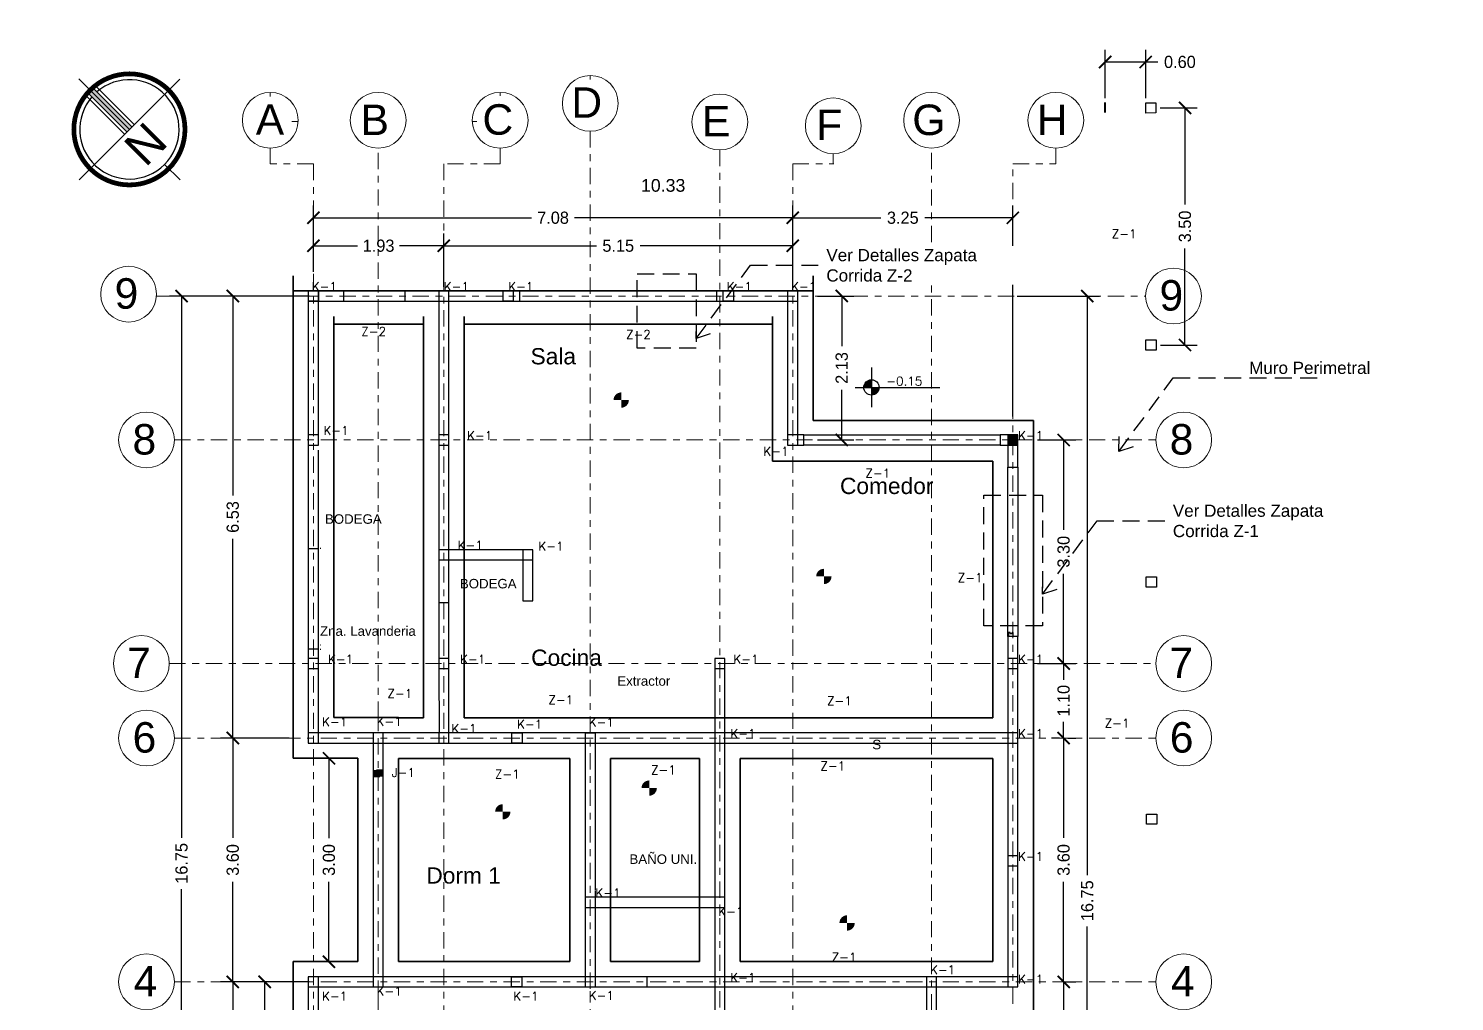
# Model space of a CAD drawing. Header units: millimetres. Extents: x -9559 to 23034, y -7226 to 22400.
# Drawn here: x 145.32 to 166.37, y -36.6 to -22.24 of the extents above; entities that cross this region are included whole.
import ezdxf

# ---------------------------------------------------------------- set-up
doc = ezdxf.new("R2010")
doc.units = ezdxf.units.MM
doc.header["$LTSCALE"] = 0.02
for name, pattern in [('0', [0]), ('ACAD_ISO10W100', [18, 12, -3, 0, -3]), ('DASHED2', [0.375, 0.25, -0.125])]:
    doc.linetypes.add(name, pattern=pattern)
doc.layers.add('ES-castillos en cimentacion', color=251, linetype='Continuous', lineweight=25, transparency=0.1)
doc.layers.add('IH-PLANO BASE', color=250, linetype='DASHED2', lineweight=5, transparency=0.55)
for name, color, linetype, lineweight in [('ES-JAMBAS', 252, 'Continuous', 30), ('ES-LOSA SOLIDA', 255, '0', 25), ('ES-PLANTA ESTRUCTURAL', 252, 'Continuous', 30), ('ES-ZAPATAS AISLADA Z-1', 251, 'Continuous', 35), ('G-ANNO-TEXT', 250, 'Continuous', 9), ('S-GRID', 253, 'ACAD_ISO10W100', 5), ('S-GRID-IDEN', 253, 'Continuous', 9), ('TT-Terreno', 250, 'Continuous', 40)]:
    doc.layers.add(name, color=color, linetype=linetype, lineweight=lineweight)
doc.styles.add('Arial_1', font='arial.ttf', dxfattribs={"height": 0.1875})
doc.styles.add('Arial_3', font='arial.ttf', dxfattribs={"height": 0.18})
doc.styles.add('Arial_4', font='arial.ttf', dxfattribs={"height": 0.105})
doc.styles.add('Arial_5', font='arial.ttf', dxfattribs={"height": 0.003})
doc.styles.add('ATT', font='romans.shx')
doc.styles.add('CUADROS', font='arial.ttf')
doc.styles.get("Standard").update_dxf_attribs({"font": 'GOTHIC.TTF'})
doc.dimstyles.get("Standard").update_dxf_attribs({"dimtxt": 0.18, "dimasz": 0.18, "dimexe": 0.18, "dimexo": 0.0625, "dimgap": 0.09, "dimtad": 0, "dimzin": 3, "dimdsep": 46, "dimtxsty": 'Standard', "dimblk": 'ARCHTICK', "dimcen": 0.09, "dimadec": 0, "dimazin": 0, "dimtfac": 1, "dimtofl": 0, "dimtmove": 0, "dimatfit": 3, "dimldrblk": 'ARCHTICK', "dimfxl": 1, "dimtolj": 1, "dimtzin": 0, "dimarcsym": 0})

# ---------------------------------------------------------------- blocks, each defined once
blk = doc.blocks.new('Jamba')
at = {"layer": 'IH-PLANO BASE', "transparency": 33554687}
h = blk.add_hatch(color=256, dxfattribs=at)
h.dxf.hatch_style = 1
h.paths.add_polyline_path([(-0.051, -0.075), (0.049, -0.075), (0.049, 0.075), (-0.051, 0.075)])
at = {"layer": 'IH-PLANO BASE'}
blk.add_lwpolyline([(0.049, 0.075), (-0.051, 0.075), (-0.051, -0.075), (0.049, -0.075)], close=True, dxfattribs=at)
blk = doc.blocks.new('*U404')
at = {"layer": 'ES-LOSA SOLIDA', "true_color": 0x000000, "transparency": 33554521}
h = blk.add_hatch(dxfattribs=at)
h.set_pattern_fill('ANSI32', color=18, scale=5, angle=89.9268)
h.set_pattern_definition([(134.927, (-188.54, 98.157), (-33.719, -33.633), []), (134.927, (-188.513, 120.61), (-33.719, -33.633), [])])
h.paths.add_polyline_path([(0.151, -0.15), (0.151, 0), (0, 0), (0, -0.15)])
at = {"layer": 'ES-LOSA SOLIDA'}
blk.add_lwpolyline([(0, -0.15), (0, 0), (0.151, 0), (0.151, -0.15)], close=True, dxfattribs=at)
blk = doc.blocks.new('*U405')
at = {"layer": 'ES-LOSA SOLIDA', "color": 0, "linetype": 'ByBlock', "lineweight": -2, "transparency": 16777216, "rotation": 270.0732373568949}
for p in [(-98.889, -188.668), (-98.885, -192.168), (-98.88, -195.668), (-98.876, -199.168), (-98.871, -202.668), (-98.867, -206.168), (-98.862, -209.668)]:
    blk.add_blockref('*U404', p, dxfattribs=at)
blk = doc.blocks.new('_ArchTick')
at = {"color": 0, "linetype": 'ByBlock', "const_width": 0.15}
blk.add_lwpolyline([(-0.5, -0.5), (0.5, 0.5)], dxfattribs=at)
blk = doc.blocks.new('*D406')
at = {"layer": 'ES-LOSA SOLIDA', "color": 0, "lineweight": -2, "transparency": 16777216}
for p, q in [((149.526, -25.829), (149.526, -24.852)), ((149.526, -25.032), (152.744, -25.032)), ((156.601, -25.032), (153.383, -25.032)), ((156.601, -25.829), (156.601, -24.852))]:
    blk.add_line(p, q, dxfattribs=at)
at = {"layer": 'ES-LOSA SOLIDA', "color": 0, "lineweight": -2, "transparency": 16777216, "xscale": 0.18, "yscale": 0.18, "zscale": 0.18, "rotation": 180}
blk.add_blockref('_ArchTick', (149.526, -25.032), dxfattribs=at)
at = {"layer": 'ES-LOSA SOLIDA', "color": 0, "lineweight": -2, "transparency": 16777216, "xscale": 0.18, "yscale": 0.18, "zscale": 0.18}
blk.add_blockref('_ArchTick', (156.601, -25.032), dxfattribs=at)
at = {"layer": 'ES-LOSA SOLIDA', "color": 0, "transparency": 16777216, "insert": (153.064, -25.032), "char_height": 0.18, "attachment_point": 5}
blk.add_mtext('\\A1;7.08', dxfattribs=at)
blk = doc.blocks.new('*D407')
at = {"layer": 'ES-LOSA SOLIDA', "color": 0, "lineweight": -2, "transparency": 16777216}
for p, q in [((156.601, -26.049), (156.601, -24.852)), ((156.601, -25.032), (157.903, -25.032)), ((159.851, -25.032), (158.549, -25.032)), ((159.851, -27.964), (159.851, -24.852))]:
    blk.add_line(p, q, dxfattribs=at)
at = {"layer": 'ES-LOSA SOLIDA', "color": 0, "lineweight": -2, "transparency": 16777216, "xscale": 0.18, "yscale": 0.18, "zscale": 0.18, "rotation": 180}
blk.add_blockref('_ArchTick', (156.601, -25.032), dxfattribs=at)
at = {"layer": 'ES-LOSA SOLIDA', "color": 0, "lineweight": -2, "transparency": 16777216, "xscale": 0.18, "yscale": 0.18, "zscale": 0.18}
blk.add_blockref('_ArchTick', (159.851, -25.032), dxfattribs=at)
at = {"layer": 'ES-LOSA SOLIDA', "color": 0, "transparency": 16777216, "insert": (158.226, -25.032), "char_height": 0.18, "attachment_point": 5}
blk.add_mtext('\\A1;3.25', dxfattribs=at)
blk = doc.blocks.new('*D408')
at = {"layer": 'ES-LOSA SOLIDA', "color": 0, "lineweight": -2, "transparency": 16777216}
for p, q in [((149.526, -25.829), (149.526, -25.265)), ((149.526, -25.445), (150.178, -25.445)), ((151.451, -25.445), (150.799, -25.445)), ((151.451, -26.049), (151.451, -25.265))]:
    blk.add_line(p, q, dxfattribs=at)
at = {"layer": 'ES-LOSA SOLIDA', "color": 0, "lineweight": -2, "transparency": 16777216, "xscale": 0.18, "yscale": 0.18, "zscale": 0.18, "rotation": 180}
blk.add_blockref('_ArchTick', (149.526, -25.445), dxfattribs=at)
at = {"layer": 'ES-LOSA SOLIDA', "color": 0, "lineweight": -2, "transparency": 16777216, "xscale": 0.18, "yscale": 0.18, "zscale": 0.18}
blk.add_blockref('_ArchTick', (151.451, -25.445), dxfattribs=at)
at = {"layer": 'ES-LOSA SOLIDA', "color": 0, "transparency": 16777216, "insert": (150.489, -25.445), "char_height": 0.18, "attachment_point": 5}
blk.add_mtext('\\A1;1.93', dxfattribs=at)
blk = doc.blocks.new('*D409')
at = {"layer": 'ES-LOSA SOLIDA', "color": 0, "lineweight": -2, "transparency": 16777216}
for p, q in [((151.451, -25.829), (151.451, -25.265)), ((151.451, -25.445), (153.704, -25.445)), ((156.601, -25.445), (154.349, -25.445)), ((156.601, -25.829), (156.601, -25.265))]:
    blk.add_line(p, q, dxfattribs=at)
at = {"layer": 'ES-LOSA SOLIDA', "color": 0, "lineweight": -2, "transparency": 16777216, "xscale": 0.18, "yscale": 0.18, "zscale": 0.18, "rotation": 180}
blk.add_blockref('_ArchTick', (151.451, -25.445), dxfattribs=at)
at = {"layer": 'ES-LOSA SOLIDA', "color": 0, "lineweight": -2, "transparency": 16777216, "xscale": 0.18, "yscale": 0.18, "zscale": 0.18}
blk.add_blockref('_ArchTick', (156.601, -25.445), dxfattribs=at)
at = {"layer": 'ES-LOSA SOLIDA', "color": 0, "transparency": 16777216, "insert": (154.026, -25.445), "char_height": 0.18, "attachment_point": 5}
blk.add_mtext('\\A1;5.15', dxfattribs=at)
blk = doc.blocks.new('*D410')
at = {"layer": 'ES-LOSA SOLIDA', "color": 0, "lineweight": -2, "transparency": 16777216}
for p, q in [((156.966, -26.187), (157.505, -26.187)), ((157.325, -26.187), (157.325, -26.925)), ((157.325, -28.312), (157.325, -27.574)), ((156.966, -28.312), (157.505, -28.312))]:
    blk.add_line(p, q, dxfattribs=at)
at = {"layer": 'ES-LOSA SOLIDA', "color": 0, "lineweight": -2, "transparency": 16777216, "xscale": 0.18, "yscale": 0.18, "zscale": 0.18}
for p, rotation in [((157.325, -26.187), 90), ((157.325, -28.312), 270)]:
    blk.add_blockref('_ArchTick', p, dxfattribs=dict(at, rotation=rotation))
at = {"layer": 'ES-LOSA SOLIDA', "color": 0, "transparency": 16777216, "insert": (157.325, -27.249), "char_height": 0.18, "attachment_point": 5, "rotation": 90}
blk.add_mtext('\\A1;2.13', dxfattribs=at)
blk = doc.blocks.new('*D411')
at = {"layer": 'ES-LOSA SOLIDA', "color": 0, "lineweight": -2, "transparency": 16777216}
for p, q in [((149.464, -26.187), (147.401, -26.187)), ((147.581, -26.187), (147.581, -34.183)), ((147.581, -42.937), (147.581, -34.941)), ((149.464, -42.937), (147.401, -42.937))]:
    blk.add_line(p, q, dxfattribs=at)
at = {"layer": 'ES-LOSA SOLIDA', "color": 0, "lineweight": -2, "transparency": 16777216, "xscale": 0.18, "yscale": 0.18, "zscale": 0.18}
for p, rotation in [((147.581, -26.187), 90), ((147.581, -42.937), 270)]:
    blk.add_blockref('_ArchTick', p, dxfattribs=dict(at, rotation=rotation))
at = {"layer": 'ES-LOSA SOLIDA', "color": 0, "transparency": 16777216, "insert": (147.581, -34.562), "char_height": 0.18, "attachment_point": 5, "rotation": 90}
blk.add_mtext('\\A1;16.75', dxfattribs=at)
blk = doc.blocks.new('*D412')
at = {"layer": 'ES-LOSA SOLIDA', "color": 0, "lineweight": -2, "transparency": 16777216}
for p, q in [((149.167, -26.187), (148.157, -26.187)), ((148.337, -26.187), (148.337, -29.13)), ((148.337, -32.712), (148.337, -29.769)), ((149.167, -32.712), (148.157, -32.712))]:
    blk.add_line(p, q, dxfattribs=at)
at = {"layer": 'ES-LOSA SOLIDA', "color": 0, "lineweight": -2, "transparency": 16777216, "xscale": 0.18, "yscale": 0.18, "zscale": 0.18}
for p, rotation in [((148.337, -26.187), 90), ((148.337, -32.712), 270)]:
    blk.add_blockref('_ArchTick', p, dxfattribs=dict(at, rotation=rotation))
at = {"layer": 'ES-LOSA SOLIDA', "color": 0, "transparency": 16777216, "insert": (148.337, -29.449), "char_height": 0.18, "attachment_point": 5, "rotation": 90}
blk.add_mtext('\\A1;6.53', dxfattribs=at)
blk = doc.blocks.new('*D413')
at = {"layer": 'ES-LOSA SOLIDA', "color": 0, "lineweight": -2, "transparency": 16777216}
for p, q in [((149.167, -32.712), (148.157, -32.712)), ((148.337, -32.712), (148.337, -34.187)), ((148.337, -36.312), (148.337, -34.837)), ((149.464, -36.312), (148.157, -36.312))]:
    blk.add_line(p, q, dxfattribs=at)
at = {"layer": 'ES-LOSA SOLIDA', "color": 0, "lineweight": -2, "transparency": 16777216, "xscale": 0.18, "yscale": 0.18, "zscale": 0.18}
for p, rotation in [((148.337, -32.712), 90), ((148.337, -36.312), 270)]:
    blk.add_blockref('_ArchTick', p, dxfattribs=dict(at, rotation=rotation))
at = {"layer": 'ES-LOSA SOLIDA', "color": 0, "transparency": 16777216, "insert": (148.337, -34.512), "char_height": 0.18, "attachment_point": 5, "rotation": 90}
blk.add_mtext('\\A1;3.60', dxfattribs=at)
blk = doc.blocks.new('*D414')
at = {"layer": 'ES-LOSA SOLIDA', "color": 0, "lineweight": -2, "transparency": 16777216}
for p, q in [((149.164, -36.312), (148.157, -36.312)), ((148.337, -36.312), (148.337, -38.788)), ((148.337, -41.912), (148.337, -39.436)), ((149.164, -41.912), (148.157, -41.912))]:
    blk.add_line(p, q, dxfattribs=at)
at = {"layer": 'ES-LOSA SOLIDA', "color": 0, "lineweight": -2, "transparency": 16777216, "xscale": 0.18, "yscale": 0.18, "zscale": 0.18}
for p, rotation in [((148.337, -36.312), 90), ((148.337, -41.912), 270)]:
    blk.add_blockref('_ArchTick', p, dxfattribs=dict(at, rotation=rotation))
at = {"layer": 'ES-LOSA SOLIDA', "color": 0, "transparency": 16777216, "insert": (148.337, -39.112), "char_height": 0.18, "attachment_point": 5, "rotation": 90}
blk.add_mtext('\\A1;5.60', dxfattribs=at)
blk = doc.blocks.new('*D415')
at = {"layer": 'ES-LOSA SOLIDA', "color": 0, "lineweight": -2, "transparency": 16777216}
for p, q in [((149.164, -36.312), (148.627, -36.312)), ((148.807, -36.312), (148.807, -37.1)), ((148.807, -38.537), (148.807, -37.749)), ((149.164, -38.537), (148.627, -38.537))]:
    blk.add_line(p, q, dxfattribs=at)
at = {"layer": 'ES-LOSA SOLIDA', "color": 0, "lineweight": -2, "transparency": 16777216, "xscale": 0.18, "yscale": 0.18, "zscale": 0.18}
for p, rotation in [((148.807, -36.312), 90), ((148.807, -38.537), 270)]:
    blk.add_blockref('_ArchTick', p, dxfattribs=dict(at, rotation=rotation))
at = {"layer": 'ES-LOSA SOLIDA', "color": 0, "transparency": 16777216, "insert": (148.807, -37.424), "char_height": 0.18, "attachment_point": 5, "rotation": 90}
blk.add_mtext('\\A1;2.23', dxfattribs=at)
blk = doc.blocks.new('*D417')
at = {"layer": 'ES-LOSA SOLIDA', "color": 0, "lineweight": -2, "transparency": 16777216}
for p, q in [((150.121, -33.011), (149.576, -33.011)), ((149.756, -33.011), (149.756, -34.188)), ((149.756, -36.013), (149.756, -34.837)), ((150.121, -36.013), (149.576, -36.013))]:
    blk.add_line(p, q, dxfattribs=at)
at = {"layer": 'ES-LOSA SOLIDA', "color": 0, "lineweight": -2, "transparency": 16777216, "xscale": 0.18, "yscale": 0.18, "zscale": 0.18}
for p, rotation in [((149.756, -33.011), 90), ((149.756, -36.013), 270)]:
    blk.add_blockref('_ArchTick', p, dxfattribs=dict(at, rotation=rotation))
at = {"layer": 'ES-LOSA SOLIDA', "color": 0, "transparency": 16777216, "insert": (149.756, -34.512), "char_height": 0.18, "attachment_point": 5, "rotation": 90}
blk.add_mtext('\\A1;3.00', dxfattribs=at)
blk = doc.blocks.new('*D418')
at = {"layer": 'ES-LOSA SOLIDA', "color": 0, "lineweight": -2, "transparency": 16777216}
for p, q in [((159.914, -26.187), (161.129, -26.187)), ((160.949, -26.187), (160.949, -34.735)), ((160.949, -42.937), (160.949, -35.494)), ((159.914, -42.937), (161.129, -42.937))]:
    blk.add_line(p, q, dxfattribs=at)
at = {"layer": 'ES-LOSA SOLIDA', "color": 0, "lineweight": -2, "transparency": 16777216, "xscale": 0.18, "yscale": 0.18, "zscale": 0.18}
for p, rotation in [((160.949, -26.187), 90), ((160.949, -42.937), 270)]:
    blk.add_blockref('_ArchTick', p, dxfattribs=dict(at, rotation=rotation))
at = {"layer": 'ES-LOSA SOLIDA', "color": 0, "transparency": 16777216, "insert": (160.949, -35.114), "char_height": 0.18, "attachment_point": 5, "rotation": 90}
blk.add_mtext('\\A1;16.75', dxfattribs=at)
blk = doc.blocks.new('*D419')
at = {"layer": 'ES-LOSA SOLIDA', "color": 0, "lineweight": -2, "transparency": 16777216}
for p, q in [((160.215, -28.312), (160.78, -28.312)), ((160.6, -28.312), (160.6, -29.637)), ((160.6, -31.612), (160.6, -30.287)), ((160.215, -31.612), (160.78, -31.612))]:
    blk.add_line(p, q, dxfattribs=at)
at = {"layer": 'ES-LOSA SOLIDA', "color": 0, "lineweight": -2, "transparency": 16777216, "xscale": 0.18, "yscale": 0.18, "zscale": 0.18}
for p, rotation in [((160.6, -28.312), 90), ((160.6, -31.612), 270)]:
    blk.add_blockref('_ArchTick', p, dxfattribs=dict(at, rotation=rotation))
at = {"layer": 'ES-LOSA SOLIDA', "color": 0, "transparency": 16777216, "insert": (160.6, -29.962), "char_height": 0.18, "attachment_point": 5, "rotation": 90}
blk.add_mtext('\\A1;3.30', dxfattribs=at)
blk = doc.blocks.new('*D420')
at = {"layer": 'ES-LOSA SOLIDA', "color": 0, "lineweight": -2, "transparency": 16777216}
for p, q in [((160.215, -31.612), (160.78, -31.612)), ((160.6, -31.612), (160.6, -31.851)), ((160.6, -32.712), (160.6, -32.473)), ((160.663, -32.712), (160.78, -32.712))]:
    blk.add_line(p, q, dxfattribs=at)
at = {"layer": 'ES-LOSA SOLIDA', "color": 0, "lineweight": -2, "transparency": 16777216, "xscale": 0.18, "yscale": 0.18, "zscale": 0.18}
for p, rotation in [((160.6, -31.612), 90), ((160.6, -32.712), 270)]:
    blk.add_blockref('_ArchTick', p, dxfattribs=dict(at, rotation=rotation))
at = {"layer": 'ES-LOSA SOLIDA', "color": 0, "transparency": 16777216, "insert": (160.6, -32.162), "char_height": 0.18, "attachment_point": 5, "rotation": 90}
blk.add_mtext('\\A1;1.10', dxfattribs=at)
blk = doc.blocks.new('*D421')
at = {"layer": 'ES-LOSA SOLIDA', "color": 0, "lineweight": -2, "transparency": 16777216}
for p, q in [((160.538, -32.712), (160.42, -32.712)), ((160.6, -32.712), (160.6, -34.187)), ((160.6, -36.312), (160.6, -34.837)), ((160.615, -36.312), (160.78, -36.312))]:
    blk.add_line(p, q, dxfattribs=at)
at = {"layer": 'ES-LOSA SOLIDA', "color": 0, "lineweight": -2, "transparency": 16777216, "xscale": 0.18, "yscale": 0.18, "zscale": 0.18}
for p, rotation in [((160.6, -32.712), 90), ((160.6, -36.312), 270)]:
    blk.add_blockref('_ArchTick', p, dxfattribs=dict(at, rotation=rotation))
at = {"layer": 'ES-LOSA SOLIDA', "color": 0, "transparency": 16777216, "insert": (160.6, -34.512), "char_height": 0.18, "attachment_point": 5, "rotation": 90}
blk.add_mtext('\\A1;3.60', dxfattribs=at)
blk = doc.blocks.new('*D422')
at = {"layer": 'ES-LOSA SOLIDA', "color": 0, "lineweight": -2, "transparency": 16777216}
for p, q in [((160.6, -36.312), (160.6, -37.1)), ((160.615, -36.312), (160.78, -36.312)), ((160.6, -38.537), (160.6, -37.749)), ((160.538, -38.537), (160.42, -38.537))]:
    blk.add_line(p, q, dxfattribs=at)
at = {"layer": 'ES-LOSA SOLIDA', "color": 0, "lineweight": -2, "transparency": 16777216, "xscale": 0.18, "yscale": 0.18, "zscale": 0.18}
for p, rotation in [((160.6, -36.312), 90), ((160.6, -38.537), 270)]:
    blk.add_blockref('_ArchTick', p, dxfattribs=dict(at, rotation=rotation))
at = {"layer": 'ES-LOSA SOLIDA', "color": 0, "transparency": 16777216, "insert": (160.6, -37.424), "char_height": 0.18, "attachment_point": 5, "rotation": 90}
blk.add_mtext('\\A1;2.23', dxfattribs=at)
blk = doc.blocks.new('*D428')
at = {"layer": 'ES-LOSA SOLIDA', "color": 0, "lineweight": -2, "transparency": 16777216}
for p, q in [((161.213, -23.267), (161.213, -22.552)), ((161.811, -23.266), (161.811, -22.552)), ((161.213, -22.732), (161.811, -22.732)), ((161.811, -22.732), (161.991, -22.732))]:
    blk.add_line(p, q, dxfattribs=at)
at = {"layer": 'ES-LOSA SOLIDA', "color": 0, "lineweight": -2, "transparency": 16777216, "xscale": 0.18, "yscale": 0.18, "zscale": 0.18, "rotation": 180}
blk.add_blockref('_ArchTick', (161.213, -22.732), dxfattribs=at)
at = {"layer": 'ES-LOSA SOLIDA', "color": 0, "lineweight": -2, "transparency": 16777216, "xscale": 0.18, "yscale": 0.18, "zscale": 0.18}
blk.add_blockref('_ArchTick', (161.811, -22.732), dxfattribs=at)
at = {"layer": 'ES-LOSA SOLIDA', "color": 0, "transparency": 16777216, "insert": (162.316, -22.732), "char_height": 0.18, "attachment_point": 5}
blk.add_mtext('\\A1;0.60', dxfattribs=at)
blk = doc.blocks.new('*D429')
at = {"layer": 'ES-LOSA SOLIDA', "color": 0, "lineweight": -2, "transparency": 16777216}
for p, q in [((162.023, -23.41), (162.571, -23.41)), ((162.391, -23.41), (162.391, -24.836)), ((162.391, -26.91), (162.391, -25.485)), ((162.028, -26.91), (162.571, -26.91))]:
    blk.add_line(p, q, dxfattribs=at)
at = {"layer": 'ES-LOSA SOLIDA', "color": 0, "lineweight": -2, "transparency": 16777216, "xscale": 0.18, "yscale": 0.18, "zscale": 0.18}
for p, rotation in [((162.391, -23.41), 90), ((162.391, -26.91), 270)]:
    blk.add_blockref('_ArchTick', p, dxfattribs=dict(at, rotation=rotation))
at = {"layer": 'ES-LOSA SOLIDA', "color": 0, "transparency": 16777216, "insert": (162.391, -25.16), "char_height": 0.18, "attachment_point": 5, "rotation": 90}
blk.add_mtext('\\A1;3.50', dxfattribs=at)
blk = doc.blocks.new('A$C3F057A20')
for p, q in [((1.312, 2.641), (1.312, 1.32)), ((1.186, 2.338), (1.186, 1.32)), ((1.247, 2.301), (1.247, 1.32)), ((1.377, 2.301), (1.377, 1.32)), ((1.437, 2.338), (1.437, 1.32)), ((0, 1.32), (2.623, 1.32)), ((1.312, 0.404), (1.312, 0))]:
    blk.add_line(p, q)
at = {"const_width": 0.0875}
blk.add_lwpolyline([(0.287, 1.32, 1), (2.337, 1.32, 1)], format="xyb", close=True, dxfattribs=at)
blk.add_arc((1.312, 1.32), 0.916, 94.0608, 85.9392)
blk.add_solid([(1.247, 1.32), (1.377, 1.32), (1.247, 2.301), (1.377, 2.301)])
at = {"ltscale": 0.2, "insert": (1.016, 1.231), "char_height": 0.625, "attachment_point": 1, "style": 'CUADROS'}
blk.add_mtext_dynamic_manual_height_columns('N', width=0.76887, gutter_width=3.125, heights=[0], dxfattribs=at)

msp = doc.modelspace()

# ---------------------------------------------------------------- hatches: boundary and pattern name
at = {"layer": 'ES-castillos en cimentacion'}
msp.add_hatch(color=256, dxfattribs=at).paths.add_polyline_path([(159.776, -28.387), (159.926, -28.387), (159.926, -28.237), (159.776, -28.237), (159.776, -28.366)])
at = {"layer": 'ES-JAMBAS', "true_color": 0x000000, "transparency": 33554687}
h = msp.add_hatch(color=18, dxfattribs=at)
h.dxf.hatch_style = 1
h.paths.add_polyline_path([(157.764, -27.48), (157.764, -27.423, 0.414214), (157.651, -27.536), (157.707, -27.536, -0.414214)])
h.paths.add_polyline_path([(157.764, -27.536), (157.764, -27.48, 0.414214), (157.707, -27.536)], flags=17)
h.paths.add_polyline_path([(157.82, -27.536), (157.764, -27.536), (157.764, -27.593, 0.414214)], flags=17)
h.paths.add_polyline_path([(157.877, -27.536), (157.82, -27.536, -0.414214), (157.764, -27.593), (157.764, -27.649, 0.414214)])
h = msp.add_hatch(color=18, dxfattribs=at)
h.dxf.hatch_style = 1
h.paths.add_polyline_path([(154.07, -27.666), (154.07, -27.61, 0.414214), (153.957, -27.723), (154.013, -27.723, -0.414214)])
h.paths.add_polyline_path([(154.07, -27.666, 0.414214), (154.013, -27.723), (154.07, -27.723)], flags=17)
h.paths.add_polyline_path([(154.126, -27.723), (154.07, -27.723), (154.07, -27.779, 0.414214)], flags=17)
h.paths.add_polyline_path([(154.183, -27.723), (154.126, -27.723, -0.414214), (154.07, -27.779), (154.07, -27.836, 0.414214)])
h = msp.add_hatch(color=18, dxfattribs=at)
h.dxf.hatch_style = 1
h.paths.add_polyline_path([(157.061, -30.271), (157.061, -30.214, 0.414214), (156.948, -30.327), (157.004, -30.327, -0.414214)])
h.paths.add_polyline_path([(157.061, -30.271, 0.414214), (157.004, -30.327), (157.061, -30.327)], flags=17)
h.paths.add_polyline_path([(157.117, -30.327), (157.061, -30.327), (157.061, -30.383, 0.414214)], flags=17)
h.paths.add_polyline_path([(157.174, -30.327), (157.117, -30.327, -0.414214), (157.061, -30.383), (157.061, -30.44, 0.414214)])
h = msp.add_hatch(color=18, dxfattribs=at)
h.dxf.hatch_style = 1
h.paths.add_polyline_path([(154.483, -33.395), (154.483, -33.338, 0.414214), (154.37, -33.451), (154.426, -33.451, -0.414214)])
h.paths.add_polyline_path([(154.483, -33.395, 0.414214), (154.426, -33.451), (154.483, -33.451)], flags=17)
h.paths.add_polyline_path([(154.539, -33.451), (154.483, -33.451), (154.483, -33.508, 0.414214)], flags=17)
h.paths.add_polyline_path([(154.596, -33.451), (154.539, -33.451, -0.414214), (154.483, -33.508), (154.483, -33.564, 0.414214)])
h = msp.add_hatch(color=18, dxfattribs=at)
h.dxf.hatch_style = 1
h.paths.add_polyline_path([(152.322, -33.744), (152.322, -33.688, 0.414214), (152.209, -33.801), (152.266, -33.801, -0.414214)])
h.paths.add_polyline_path([(152.322, -33.744, 0.414214), (152.266, -33.801), (152.322, -33.801)], flags=17)
h.paths.add_polyline_path([(152.379, -33.801), (152.322, -33.801), (152.322, -33.857, 0.414214)], flags=17)
h.paths.add_polyline_path([(152.435, -33.801), (152.379, -33.801, -0.414214), (152.322, -33.857), (152.322, -33.914, 0.414214)])
h = msp.add_hatch(color=18, dxfattribs=at)
h.dxf.hatch_style = 1
h.paths.add_polyline_path([(157.404, -35.386), (157.404, -35.329, 0.414214), (157.291, -35.442), (157.348, -35.442, -0.414214)])
h.paths.add_polyline_path([(157.404, -35.386, 0.414214), (157.348, -35.442), (157.404, -35.442)], flags=17)
h.paths.add_polyline_path([(157.461, -35.442), (157.404, -35.442), (157.404, -35.499, 0.414214)], flags=17)
h.paths.add_polyline_path([(157.517, -35.442), (157.461, -35.442, -0.414214), (157.404, -35.499), (157.404, -35.555, 0.414214)])

# ---------------------------------------------------------------- linework, layer by layer
at = {"linetype": 'DASHED2', "lineweight": 30, "ltscale": 50}
for p, q in [((155.979, -25.733), (158.225, -25.733)), ((162.218, -27.397), (164.465, -27.397)), ((161.093, -29.506), (163.339, -29.506))]:
    msp.add_line(p, q, dxfattribs=at)
for points in [[(154.307, -25.861), (155.175, -25.861), (155.175, -26.955), (154.307, -26.955)], [(159.421, -29.126), (160.289, -29.126), (160.289, -31.054), (159.421, -31.054)]]:
    msp.add_lwpolyline(points, close=True, dxfattribs=at)
at = {"layer": 'ES-castillos en cimentacion'}
for p, q in [((149.601, -26.112), (149.451, -26.112)), ((149.451, -26.112), (149.451, -26.262)), ((149.451, -26.262), (149.601, -26.262)), ((149.601, -26.262), (149.601, -26.112)), ((151.526, -26.112), (151.376, -26.112)), ((151.376, -26.112), (151.376, -26.262)), ((151.376, -26.262), (151.526, -26.262)), ((151.526, -26.262), (151.526, -26.112)), ((156.676, -26.112), (156.526, -26.112)), ((156.526, -26.112), (156.526, -26.262)), ((156.526, -26.262), (156.676, -26.262)), ((156.676, -26.262), (156.676, -26.112)), ((157.764, -27.243), (157.764, -27.828)), ((157.523, -27.536), (158.775, -27.536)), ((149.601, -28.237), (149.451, -28.237)), ((149.451, -28.237), (149.451, -28.387)), ((149.451, -28.387), (149.601, -28.387)), ((149.601, -28.387), (149.601, -28.237)), ((151.526, -28.237), (151.376, -28.237)), ((151.376, -28.237), (151.376, -28.387)), ((151.376, -28.387), (151.526, -28.387)), ((151.526, -28.387), (151.526, -28.237)), ((156.676, -28.237), (156.526, -28.237)), ((156.526, -28.237), (156.526, -28.387)), ((156.526, -28.387), (156.676, -28.387)), ((156.676, -28.387), (156.676, -28.237)), ((159.926, -28.237), (159.776, -28.237)), ((159.776, -28.237), (159.776, -28.387)), ((159.776, -28.387), (159.926, -28.387)), ((159.926, -28.387), (159.926, -28.237)), ((151.526, -29.932), (151.376, -29.932)), ((151.376, -29.932), (151.376, -30.082)), ((151.376, -30.082), (151.526, -30.082)), ((151.526, -30.082), (151.526, -29.932)), ((152.767, -29.932), (152.617, -29.932)), ((152.617, -29.932), (152.617, -30.082)), ((152.617, -30.082), (152.767, -30.082)), ((152.767, -30.082), (152.767, -29.932)), ((149.601, -31.537), (149.451, -31.537)), ((149.451, -31.537), (149.451, -31.687)), ((149.601, -31.687), (149.601, -31.537)), ((151.526, -31.537), (151.376, -31.537)), ((151.376, -31.537), (151.376, -31.687)), ((151.526, -31.687), (151.526, -31.537)), ((155.601, -31.537), (155.451, -31.537)), ((155.451, -31.537), (155.451, -31.687)), ((155.601, -31.687), (155.601, -31.537)), ((159.926, -31.537), (159.776, -31.537)), ((159.776, -31.537), (159.776, -31.687)), ((159.926, -31.687), (159.926, -31.537)), ((149.451, -31.687), (149.601, -31.687)), ((151.376, -31.687), (151.526, -31.687)), ((155.451, -31.687), (155.601, -31.687)), ((159.776, -31.687), (159.926, -31.687)), ((149.601, -32.637), (149.451, -32.637)), ((149.451, -32.637), (149.451, -32.787)), ((149.451, -32.787), (149.601, -32.787)), ((149.601, -32.787), (149.601, -32.637)), ((150.409, -32.637), (150.409, -32.787)), ((150.559, -32.637), (150.409, -32.637)), ((150.409, -32.787), (150.559, -32.787)), ((150.559, -32.787), (150.559, -32.637)), ((151.376, -32.637), (151.376, -32.787)), ((151.376, -32.787), (151.526, -32.787)), ((151.526, -32.637), (151.384, -32.637)), ((151.526, -32.787), (151.526, -32.637)), ((153.539, -32.637), (153.539, -32.787)), ((153.539, -32.637), (153.689, -32.637)), ((153.539, -32.787), (153.689, -32.787)), ((153.689, -32.787), (153.689, -32.637)), ((155.601, -32.637), (155.451, -32.637)), ((155.451, -32.637), (155.451, -32.787)), ((155.451, -32.787), (155.601, -32.787)), ((155.601, -32.787), (155.601, -32.637)), ((159.926, -32.637), (159.776, -32.637)), ((159.776, -32.637), (159.776, -32.787)), ((159.776, -32.787), (159.926, -32.787)), ((159.926, -32.787), (159.926, -32.637)), ((159.926, -34.449), (159.776, -34.449)), ((159.776, -34.449), (159.776, -34.599)), ((159.926, -34.599), (159.926, -34.449)), ((159.776, -34.599), (159.926, -34.599)), ((153.689, -35.062), (153.539, -35.062)), ((153.539, -35.062), (153.539, -35.212)), ((153.689, -35.212), (153.689, -35.062)), ((155.601, -35.062), (155.451, -35.062)), ((155.451, -35.062), (155.451, -35.212)), ((155.601, -35.212), (155.601, -35.062)), ((153.539, -35.212), (153.689, -35.212)), ((155.451, -35.212), (155.601, -35.212)), ((149.601, -36.237), (149.451, -36.237)), ((149.451, -36.237), (149.451, -36.387)), ((149.451, -36.387), (149.601, -36.387)), ((149.601, -36.387), (149.601, -36.237)), ((150.559, -36.237), (150.409, -36.237)), ((150.409, -36.237), (150.409, -36.387)), ((150.409, -36.387), (150.559, -36.387)), ((150.559, -36.387), (150.559, -36.237)), ((153.689, -36.237), (153.539, -36.237)), ((153.539, -36.237), (153.539, -36.387)), ((153.539, -36.387), (153.689, -36.387)), ((153.689, -36.387), (153.689, -36.237)), ((155.601, -36.237), (155.451, -36.237)), ((155.451, -36.237), (155.451, -36.387)), ((155.451, -36.387), (155.601, -36.387)), ((155.601, -36.387), (155.601, -36.237)), ((158.726, -36.237), (158.576, -36.237)), ((158.576, -36.237), (158.576, -36.387)), ((158.576, -36.387), (158.726, -36.387)), ((158.726, -36.387), (158.726, -36.237)), ((159.926, -36.237), (159.776, -36.237)), ((159.776, -36.237), (159.776, -36.387)), ((159.776, -36.387), (159.926, -36.387)), ((159.926, -36.387), (159.926, -36.237))]:
    msp.add_line(p, q, dxfattribs=at)
for points in [[(152.327, -26.112), (152.477, -26.112), (152.477, -26.262), (152.327, -26.262)], [(155.575, -26.112), (155.729, -26.112), (155.729, -26.262), (155.575, -26.262)], [(152.458, -32.637), (152.608, -32.637), (152.608, -32.787), (152.458, -32.787)], [(152.451, -36.237), (152.601, -36.237), (152.601, -36.387), (152.451, -36.387)]]:
    msp.add_lwpolyline(points, close=True, dxfattribs=at)
msp.add_circle((157.764, -27.536), 0.113, dxfattribs=at)
at = {"layer": 'ES-castillos en cimentacion', "color": 9, "linetype": 'Continuous'}
for start, end in [(90, 180), (270, 0)]:
    msp.add_arc((157.764, -27.536), 0.0565, start, end, dxfattribs=at)
at = {"layer": 'ES-PLANTA ESTRUCTURAL'}
for p, q in [((149.451, -26.262), (149.451, -28.237)), ((149.601, -26.262), (149.451, -26.262)), ((149.976, -26.112), (149.601, -26.112)), ((149.601, -26.112), (149.601, -26.262)), ((149.601, -28.237), (149.601, -26.262)), ((149.601, -26.262), (149.976, -26.262)), ((149.601, -26.262), (151.376, -26.262)), ((150.876, -26.112), (149.976, -26.112)), ((149.976, -26.262), (149.976, -26.112)), ((151.376, -26.112), (150.876, -26.112)), ((150.876, -26.112), (150.876, -26.262)), ((151.376, -26.262), (151.376, -28.237)), ((155.475, -26.112), (151.526, -26.112)), ((151.526, -28.237), (151.526, -26.262)), ((151.526, -26.262), (155.475, -26.262)), ((152.576, -26.262), (152.576, -26.112)), ((156.526, -26.112), (155.476, -26.112)), ((155.476, -26.112), (155.476, -26.262)), ((155.476, -26.262), (156.526, -26.262)), ((156.526, -26.262), (156.526, -28.237)), ((156.676, -28.237), (156.676, -26.262)), ((149.451, -28.387), (149.451, -29.912)), ((151.376, -28.387), (151.376, -29.932)), ((151.526, -29.932), (151.526, -28.387)), ((156.764, -28.237), (156.676, -28.237)), ((156.676, -28.387), (156.764, -28.387)), ((156.764, -28.387), (156.764, -28.237)), ((156.764, -28.237), (159.663, -28.237)), ((159.663, -28.387), (156.764, -28.387)), ((159.776, -28.237), (159.664, -28.237)), ((159.664, -28.237), (159.664, -28.387)), ((159.664, -28.387), (159.776, -28.387)), ((159.776, -28.387), (159.776, -28.712)), ((159.926, -28.712), (159.926, -28.387)), ((149.601, -29.912), (149.601, -28.462)), ((159.776, -28.712), (159.926, -28.712)), ((159.776, -31.212), (159.776, -28.712)), ((159.926, -28.712), (159.926, -31.215)), ((149.601, -29.912), (149.601, -29.73)), ((149.451, -29.912), (149.451, -31.537)), ((149.451, -29.912), (149.601, -29.912)), ((149.601, -31.537), (149.601, -29.912)), ((149.602, -29.912), (149.601, -29.912)), ((149.637, -29.912), (149.627, -29.912)), ((151.376, -30.082), (151.376, -31.687)), ((152.617, -29.932), (151.526, -29.932)), ((151.526, -30.082), (152.617, -30.082)), ((151.526, -31.772), (151.526, -30.082)), ((152.617, -30.082), (152.617, -30.687)), ((152.767, -30.687), (152.767, -30.082)), ((151.376, -30.712), (151.526, -30.712)), ((152.617, -30.687), (152.767, -30.687)), ((149.634, -31.341), (149.629, -31.341)), ((159.926, -31.212), (159.776, -31.212)), ((159.776, -31.212), (159.776, -31.537)), ((159.811, -31.152), (159.786, -31.152)), ((159.786, -31.152), (159.786, -31.212)), ((159.811, -31.167), (159.811, -31.152)), ((159.811, -31.167), (159.841, -31.167)), ((159.841, -31.167), (159.811, -31.167)), ((159.856, -31.152), (159.841, -31.152)), ((159.841, -31.152), (159.841, -31.167)), ((159.856, -31.212), (159.856, -31.152)), ((159.926, -31.537), (159.926, -31.212)), ((149.601, -31.399), (149.451, -31.399)), ((149.601, -31.399), (149.602, -31.399)), ((149.627, -31.399), (149.637, -31.399)), ((149.451, -31.687), (149.451, -32.637)), ((149.601, -32.637), (149.601, -31.687)), ((151.376, -31.687), (151.384, -32.637)), ((151.526, -32.637), (151.526, -31.687)), ((155.451, -31.687), (155.451, -32.637)), ((155.601, -32.637), (155.601, -31.687)), ((159.776, -31.687), (159.776, -32.162)), ((159.926, -32.637), (159.926, -31.687)), ((159.776, -32.162), (159.776, -32.637)), ((149.884, -32.637), (149.601, -32.637)), ((149.601, -32.787), (150.409, -32.787)), ((159.776, -32.637), (149.884, -32.637)), ((150.409, -32.787), (150.409, -33.287)), ((150.559, -33.287), (150.559, -32.787)), ((150.559, -32.787), (151.376, -32.787)), ((151.854, -32.637), (151.526, -32.637)), ((151.526, -32.787), (153.539, -32.787)), ((152.464, -32.637), (152.454, -32.637)), ((153.539, -32.787), (153.539, -36.237)), ((153.689, -34.954), (153.689, -32.787)), ((153.689, -32.787), (159.776, -32.787)), ((154.831, -32.637), (154.739, -32.637)), ((155.451, -32.637), (155.431, -32.637)), ((155.451, -32.787), (155.451, -36.237)), ((155.601, -36.237), (155.601, -32.787)), ((159.776, -32.787), (159.776, -36.237)), ((159.926, -36.387), (159.926, -32.787)), ((150.409, -33.287), (150.409, -36.237)), ((150.559, -36.237), (150.559, -33.287)), ((153.539, -34.962), (153.539, -35.062)), ((153.689, -36.237), (153.689, -34.962)), ((155.451, -35.062), (153.689, -35.062)), ((153.539, -35.212), (153.539, -35.287)), ((153.689, -35.212), (155.451, -35.212)), ((153.689, -35.287), (153.689, -35.212)), ((153.539, -36.187), (153.539, -36.237)), ((153.689, -36.237), (153.689, -36.187)), ((149.451, -36.387), (149.451, -38.612)), ((150.409, -36.237), (149.601, -36.237)), ((149.601, -38.462), (149.601, -36.387)), ((149.601, -36.387), (150.409, -36.387)), ((153.539, -36.237), (150.559, -36.237)), ((150.559, -36.387), (153.539, -36.387)), ((159.776, -36.237), (153.689, -36.237)), ((153.689, -36.387), (159.926, -36.387)), ((154.451, -36.387), (154.451, -36.237)), ((155.351, -36.387), (155.451, -36.387)), ((155.451, -36.387), (155.451, -38.462)), ((155.601, -38.462), (155.601, -36.387)), ((158.576, -36.387), (158.576, -36.737)), ((158.726, -36.737), (158.726, -36.387))]:
    msp.add_line(p, q, dxfattribs=at)
at = {"layer": 'ES-ZAPATAS AISLADA Z-1'}
for p, q in [((149.229, -33.011), (149.229, -25.891)), ((156.904, -25.891), (156.904, -28.026)), ((149.229, -26.112), (156.904, -26.112)), ((149.829, -32.411), (149.829, -26.491)), ((151.151, -26.491), (151.151, -32.412)), ((151.751, -26.491), (151.751, -32.412)), ((156.304, -26.491), (156.304, -28.626)), ((149.829, -26.603), (151.151, -26.603)), ((151.751, -26.603), (156.304, -26.603)), ((156.904, -28.026), (160.153, -28.026)), ((160.153, -28.026), (160.153, -36.013)), ((156.304, -28.626), (159.553, -28.626)), ((159.553, -28.626), (159.553, -32.412)), ((150.784, -32.411), (149.829, -32.411)), ((150.784, -32.412), (150.784, -32.411)), ((150.784, -32.412), (151.151, -32.412)), ((151.751, -32.412), (159.553, -32.412)), ((150.184, -33.011), (149.229, -33.011)), ((150.184, -36.013), (150.184, -33.011)), ((150.784, -36.013), (150.784, -33.012)), ((150.784, -33.012), (153.314, -33.012)), ((153.314, -36.013), (153.314, -33.012)), ((153.914, -33.012), (155.226, -33.012)), ((153.914, -36.013), (153.914, -33.012)), ((155.226, -36.013), (155.226, -33.012)), ((155.826, -36.013), (155.826, -33.012)), ((155.826, -33.012), (159.553, -33.012)), ((159.553, -33.012), (159.553, -36.013)), ((149.226, -42.214), (149.226, -36.013)), ((149.226, -36.013), (150.184, -36.013)), ((150.784, -36.013), (153.314, -36.013)), ((153.914, -36.013), (155.226, -36.013)), ((155.826, -36.013), (159.553, -36.013)), ((160.153, -36.013), (160.155, -36.013)), ((160.155, -36.013), (160.155, -43.236))]:
    msp.add_line(p, q, dxfattribs=at)
at = {"layer": 'S-GRID'}
for p, q in [((153.614, -22.932), (153.614, -22.993)), ((148.891, -23.243), (148.891, -23.182)), ((152.284, -23.232), (152.284, -23.182)), ((149.302, -23.61), (149.209, -23.61)), ((151.873, -23.61), (151.937, -23.61)), ((153.614, -23.755), (153.614, -45.217)), ((148.891, -24.005), (148.891, -24.238)), ((150.484, -45.373), (150.484, -24.005)), ((152.284, -24.005), (152.284, -24.238)), ((155.526, -24.03), (155.526, -45.398)), ((157.2, -24.085), (157.2, -24.238)), ((158.651, -45.373), (158.651, -24.005)), ((160.486, -24.005), (160.486, -24.238)), ((149.526, -24.238), (148.891, -24.238)), ((149.526, -24.238), (149.526, -44.738)), ((151.451, -24.238), (151.451, -44.738)), ((152.284, -24.238), (151.451, -24.238)), ((156.601, -24.238), (156.601, -44.832)), ((156.601, -24.238), (157.209, -24.238)), ((159.851, -44.738), (159.851, -24.238)), ((159.851, -24.238), (160.486, -24.238)), ((147.211, -26.187), (161.81, -26.187)), ((147.475, -28.312), (161.96, -28.312)), ((147.4, -31.612), (161.96, -31.612)), ((147.475, -32.712), (161.96, -32.712)), ((147.475, -36.312), (161.96, -36.312))]:
    msp.add_line(p, q, dxfattribs=at)
at = {"layer": 'S-GRID-IDEN'}
for centre in [(153.614, -23.343), (148.891, -23.593), (150.484, -23.593), (152.284, -23.593), (155.526, -23.618), (157.2, -23.674), (158.651, -23.593), (160.486, -23.593), (146.8, -26.159), (162.222, -26.187), (147.063, -28.312), (162.372, -28.312), (146.988, -31.612), (162.372, -31.612), (147.063, -32.712), (162.372, -32.712), (147.063, -36.312), (162.372, -36.312)]:
    msp.add_circle(centre, 0.412, dxfattribs=at)
at = {"layer": 'TT-Terreno'}
msp.add_line((161.212, -23.48), (161.213, -23.33), dxfattribs=at)

# ---------------------------------------------------------------- block references
at = {"xscale": 0.7999999999999999, "yscale": 0.7999999999999999, "zscale": 0.7999999999999999, "rotation": 44.99999999999994}
msp.add_blockref('A$C3F057A20', (146.816, -25.216), dxfattribs=at)
at = {"layer": 'ES-JAMBAS', "rotation": 90}
msp.add_blockref('Jamba', (150.484, -33.232), dxfattribs=at)
at = {"layer": 'ES-LOSA SOLIDA'}
msp.add_blockref('*U405', (260.85, 165.334), dxfattribs=at)

# ---------------------------------------------------------------- texts
at = {"layer": 'ES-castillos en cimentacion', "style": 'ATT'}
for tag, p in [('K-1', (149.502, -26.112)), ('K-1', (151.451, -26.112)), ('K-1', (152.402, -26.112)), ('K-1', (155.627, -26.112)), ('K-1', (156.577, -26.112)), ('-0.15', (157.982, -27.509)), ('K-1', (149.676, -28.237)), ('K-1', (151.796, -28.312)), ('K-1', (159.927, -28.312)), ('K-1', (156.17, -28.544)), ('K-1', (151.655, -29.932)), ('K-1', (152.847, -29.946)), ('K-1', (149.741, -31.612)), ('K-1', (151.692, -31.612)), ('K-1', (155.725, -31.612)), ('K-1', (159.927, -31.612)), ('K-1', (149.656, -32.538)), ('K-1', (150.459, -32.533)), ('K-1', (151.562, -32.637)), ('K-1', (152.533, -32.573)), ('K-1', (153.59, -32.544)), ('K-1', (155.681, -32.712)), ('K-1', (159.927, -32.712)), ('K-1', (159.927, -34.524)), ('K-1', (153.689, -35.062)), ('K-1', (155.502, -35.337)), ('K-1', (155.679, -36.312)), ('K-1', (158.627, -36.198)), ('K-1', (150.459, -36.513)), ('K-1', (159.927, -36.337)), ('K-1', (149.653, -36.589)), ('K-1', (152.477, -36.587)), ('K-1', (153.59, -36.578))]:
    msp.add_attdef(tag, p, '+0.00', height=0.1294, dxfattribs=at)
at = {"layer": 'ES-JAMBAS', "style": 'ATT'}
msp.add_attdef('J-1', (150.682, -33.287), '+0.00', height=0.1294, dxfattribs=at)
at = {"layer": 'ES-ZAPATAS AISLADA Z-1', "style": 'ATT'}
for tag, p in [('Z-1', (161.311, -25.332)), ('Z-2', (150.233, -26.774)), ('Z-2', (154.141, -26.818)), ('Z-1', (157.675, -28.867)), ('Z-1', (159.039, -30.41)), ('Z-1', (150.621, -32.121)), ('Z-1', (152.995, -32.214)), ('Z-1', (157.107, -32.229)), ('Z-1', (161.205, -32.558)), ('Z-1', (152.206, -33.309)), ('Z-1', (154.509, -33.248)), ('Z-1', (157.01, -33.19)), ('Z-1', (157.176, -36.013))]:
    msp.add_attdef(tag, p, '+0.00', height=0.1294, dxfattribs=at)
at = {"layer": 'G-ANNO-TEXT'}
for s, height, style, p in [('Sala', 0.24, 'Arial_3', (152.732, -27.196)), ('Comedor', 0.24, 'Arial_3', (157.299, -29.11)), ('BODEGA', 0.14, 'Arial_4', (149.698, -29.549)), ('BODEGA', 0.14, 'Arial_4', (151.689, -30.503)), ('Zna. Lavanderia', 0.14, 'Arial_4', (149.625, -31.203)), ('Cocina', 0.24, 'Arial_3', (152.741, -31.646)), ('Extractor', 0.14, 'Arial_4', (154.012, -31.94)), ('S', 0.14, 'Arial_4', (157.776, -32.878)), ('BAÑO UNI.', 0.14, 'Arial_4', (154.192, -34.57)), ('Dorm 1', 0.24, 'Arial_3', (151.194, -34.861))]:
    msp.add_text(s, height=height, dxfattribs=dict(at, style=style)).set_placement(p)
at = {"layer": 'S-GRID', "insert": (154.689, -24.555), "char_height": 0.1875, "width": 0.7805, "attachment_point": 5, "style": 'Arial_1', "bg_fill": 3, "box_fill_scale": 1.1, "bg_fill_color": 256, "bg_fill_true_color": 13158600, "bg_fill_transparency": 0}
msp.add_mtext('\\A1;10.33', dxfattribs=at)
at = {"layer": 'S-GRID-IDEN', "style": 'Arial_5'}
for s, p in [('D', (153.334, -23.556)), ('A', (148.676, -23.806)), ('B', (150.223, -23.811)), ('C', (152.022, -23.806)), ('G', (158.366, -23.811)), ('H', (160.204, -23.811)), ('E', (155.262, -23.831)), ('F', (156.95, -23.886)), ('9', (146.593, -26.374)), ('9', (162.015, -26.402)), ('8', (146.857, -28.527)), ('8', (162.165, -28.527)), ('7', (146.778, -31.827)), ('7', (162.161, -31.827)), ('6', (146.858, -32.927)), ('6', (162.167, -32.927)), ('4', (146.874, -36.527)), ('4', (162.183, -36.527))]:
    msp.add_text(s, height=0.45, dxfattribs=at).set_placement(p)

# ---------------------------------------------------------------- dimensions: what is measured, and where the dimension line sits
at = {"layer": 'ES-LOSA SOLIDA'}
for base, p1, p2, picture, middle in [((161.811, -22.732), (161.213, -23.33), (161.811, -23.329), '*D428', (162.316, -22.732)), ((156.601150157, -25.031604592), (149.526150157, -25.891132134), (156.601150157, -25.891132134), '*D406', (153.063650157, -25.031604592)), ((151.451150157, -25.444844458), (149.526150157, -25.891132134), (151.451150157, -26.111966617), '*D408', (150.488650157, -25.444844458)), ((156.601, -25.445), (151.451, -25.891), (156.601, -25.891), '*D409', (154.026, -25.445))]:
    dim = msp.add_linear_dim(base=base, p1=p1, p2=p2, dimstyle='Standard', dxfattribs=at)
    dim.commit()
    dim.dimension.update_dxf_attribs({"geometry": picture, "text_midpoint": middle})
for base, p1, p2, picture, middle in [((162.391, -26.91), (161.961, -23.41), (161.965, -26.91), '*D429', (162.391, -25.16)), ((147.581, -42.937), (149.526, -26.187), (149.526, -42.937), '*D411', (147.581, -34.562)), ((148.33672735, -32.711966617), (149.229407023, -26.186966617), (149.229407023, -32.711966617), '*D412', (148.33672735, -29.449466617)), ((157.325324141, -28.311966617), (156.903732959, -26.186966617), (156.903732959, -28.311966617), '*D410', (157.325324141, -27.249466617)), ((160.6, -31.612), (160.153, -28.312), (160.153, -31.612), '*D419', (160.6, -29.962)), ((148.337, -36.312), (149.229, -32.712), (149.526, -36.312), '*D413', (148.337, -34.512)), ((149.756, -36.013), (150.184, -33.011), (150.184, -36.013), '*D417', (149.756, -34.512)), ((148.337, -41.912), (149.226, -36.312), (149.226, -41.912), '*D414', (148.337, -39.112)), ((148.806841495, -38.536966617), (149.226150157, -36.311966617), (149.226150157, -38.536966617), '*D415', (148.806841495, -37.424466617))]:
    dim = msp.add_linear_dim(base=base, p1=p1, p2=p2, angle=90, dimstyle='Standard', dxfattribs=at)
    dim.commit()
    dim.dimension.update_dxf_attribs({"geometry": picture, "text_midpoint": middle})
dim = msp.add_linear_dim(base=(159.851, -25.032), p1=(156.601, -26.112), p2=(159.851, -28.026), dimstyle='Standard', override={"dimtmove": 1}, dxfattribs=at)
dim.commit()
dim.dimension.update_dxf_attribs({"geometry": '*D407', "text_midpoint": (158.226, -25.032)})
dim = msp.add_linear_dim(base=(160.949, -42.937), p1=(159.851, -26.187), p2=(159.851, -42.937), angle=90, dimstyle='Standard', dxfattribs=at)
dim.commit()
dim.dimension.update_dxf_attribs({"geometry": '*D418', "text_midpoint": (160.949, -35.114), "dimtype": 160})
for base, p1, p2, picture, middle in [((160.6, -32.712), (160.153, -31.612), (160.6, -32.712), '*D420', (160.6, -32.162)), ((160.6, -36.312), (160.6, -32.712), (160.552, -36.312), '*D421', (160.6, -34.512)), ((160.600371961, -38.536966617), (160.552136636, -36.311966617), (160.600371961, -38.536966617), '*D422', (160.600371961, -37.424466617))]:
    dim = msp.add_linear_dim(base=base, p1=p1, p2=p2, angle=90, dimstyle='Standard', override={"dimtmove": 1}, dxfattribs=at)
    dim.commit()
    dim.dimension.update_dxf_attribs({"geometry": picture, "text_midpoint": middle})

# ---------------------------------------------------------------- leaders
at = {"linetype": 'DASHED2', "lineweight": 30, "ltscale": 50}
for points in [[(155.175, -26.816), (155.979, -25.733)], [(161.415, -28.48), (162.218, -27.397)], [(160.289, -30.588), (161.093, -29.506)]]:
    msp.add_leader(points, dimstyle='Standard', override={"dimgap": 0.01, "dimtad": 0, "dimldrblk": 'Open90'}, dxfattribs=at)

# ---------------------------------------------------------------- next in the draw order: texts
at = {"layer": 'G-ANNO-TEXT', "color": 7, "char_height": 0.18, "width": 2.98599, "attachment_point": 1, "style": 'Arial_3', "bg_fill": 3, "box_fill_scale": 1.25, "bg_fill_color": 256, "bg_fill_true_color": 13158600, "bg_fill_transparency": 0}
for s, insert in [('Ver Detalles Zapata \\PCorrida Z-2', (157.098, -25.493)), ('Muro Perimetral', (163.338, -27.157)), ('Ver Detalles Zapata \\PCorrida Z-1', (162.212, -29.266))]:
    msp.add_mtext(s, dxfattribs=dict(at, insert=insert))

doc.saveas('drawing.dxf')
